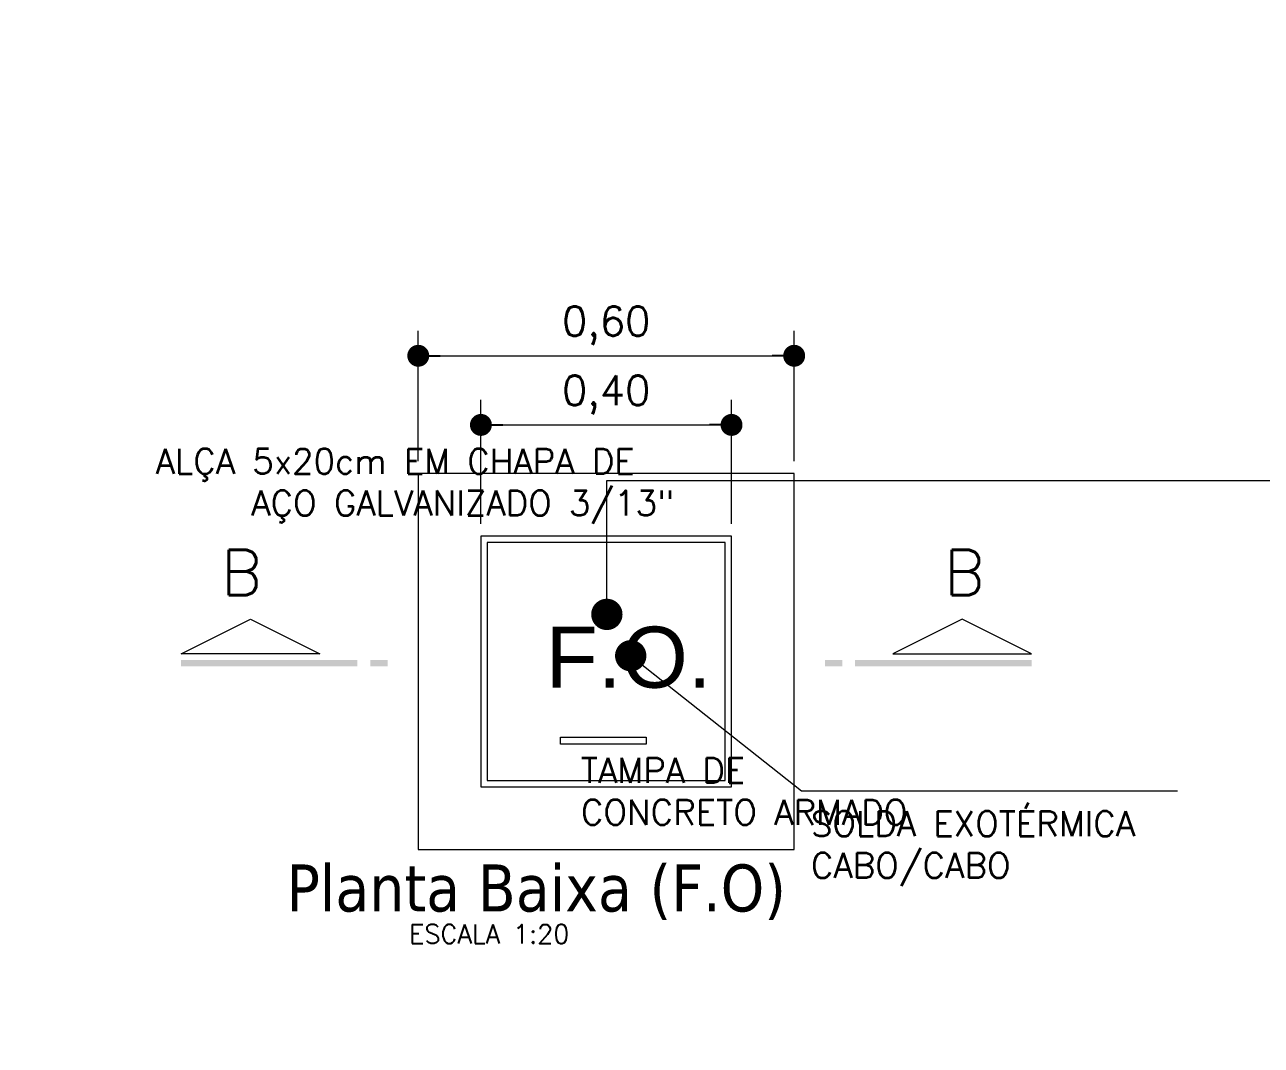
# Model space of a CAD drawing. Header units: inches. Extents: x -7660 to 802, y -193 to 3.
# Drawn here: x 574.65 to 583, y -136.77 to -129.88 of the extents above; entities that cross this region are included whole.
import ezdxf
from ezdxf.enums import TextEntityAlignment as Align

# ---------------------------------------------------------------- set-up
doc = ezdxf.new("R2010")
doc.units = ezdxf.units.IN
doc.header["$MEASUREMENT"] = 0
doc.linetypes.add('DASHED2', pattern=[0.375, 0.25, -0.125])
for name, color, linetype in [('0-PENA01', 1, 'Continuous'), ('Civil_Titulo', 7, 'Continuous'), ('COTAS', 8, 'Continuous'), ('indicação', 7, 'Continuous'), ('lay_exec', 2, 'Continuous'), ('TEXTO', 7, 'Continuous')]:
    doc.layers.add(name, color=color, linetype=linetype)
doc.layers.add('existente', color=8, linetype='Continuous', lineweight=0)
doc.styles.add('KBBR', font='KBBR.SHX')
doc.styles.add('ROMANS', font='romans.shx', dxfattribs={"height": 10})
doc.styles.add('ROMANSPAR', font='romans.shx')
doc.styles.get("Standard").update_dxf_attribs({"font": 'arial.ttf'})
doc.styles.add('tahoma', font='tahoma.ttf')
doc.dimstyles.new('1-100$7', dxfattribs={"dimscale": 100, "dimtxt": 1.5, "dimasz": 2, "dimexe": 1, "dimexo": 1, "dimgap": 0.75, "dimtad": 1, "dimlfac": 0.001, "dimzin": 1, "dimdsep": 46, "dimtxsty": 'ROMANS', "dimblk": 'OBLIQUE', "dimcen": 0, "dimdle": 1, "dimclre": 9, "dimadec": 0, "dimazin": 0, "dimtfac": 1, "dimtix": 1, "dimtmove": 0, "dimatfit": 2, "dimldrblk": 'OBLIQUE', "dimfxl": 1, "dimarcsym": 0})
doc.dimstyles.new('STANDARD$0', dxfattribs={"dimtxt": 0.15, "dimasz": 0.25, "dimexe": 0.2, "dimexo": 0.4, "dimgap": 0.08, "dimtad": 1, "dimdsep": 46, "dimtxsty": 'ROMANS', "dimblk": 'OBLIQUE', "dimcen": 2.5, "dimclrd": 1, "dimclre": 1, "dimclrt": 2, "dimadec": 0, "dimazin": 0, "dimtfac": 1, "dimtmove": 2, "dimatfit": 3, "dimldrblk": 'OBLIQUE', "dimfxl": 1, "dimtolj": 1, "dimtzin": 0, "dimarcsym": 0})
doc.dimstyles.new('VERMELHA', dxfattribs={"dimtxt": 0.15, "dimasz": 0.09, "dimexe": 0.18, "dimexo": 0.18, "dimgap": 0.18, "dimtad": 1, "dimdec": 3, "dimzin": 1, "dimdsep": 46, "dimtxsty": 'Standard', "dimblk1": 'DOT', "dimblk2": 'DOT', "dimsah": 1, "dimcen": 2.5, "dimclrd": 1, "dimclre": 1, "dimclrt": 256, "dimadec": 0, "dimazin": 0, "dimtfac": 1, "dimtdec": 3, "dimtmove": 0, "dimatfit": 3, "dimldrblk": 'DOT', "dimfxl": 1, "dimtolj": 1, "dimtzin": 1, "dimarcsym": 0})

# ---------------------------------------------------------------- blocks, each defined once
blk = doc.blocks.new('_Dot')
at = {"layer": '0-PENA01', "color": 0, "lineweight": -2}
blk.add_line((-0.5, 0), (-1, 0), dxfattribs=at)
at = {"layer": '0-PENA01', "color": 0, "const_width": 0.5}
blk.add_lwpolyline([(-0.25, 0, 1), (0.25, 0, 1)], format="xyb", close=True, dxfattribs=at)
blk = doc.blocks.new('DOT')
at = {"layer": 'COTAS', "color": 0, "linetype": 'ByBlock'}
blk.add_line((-0.5, 0), (-1, 0), dxfattribs=at)
at = {"layer": 'COTAS', "color": 0, "linetype": 'ByBlock', "const_width": 0.5}
blk.add_lwpolyline([(-0.25, 0, 1), (0.25, 0, 1)], format="xyb", close=True, dxfattribs=at)
blk = doc.blocks.new('*D197')
at = {"layer": 'existente', "color": 8, "lineweight": -2, "transparency": 16777216}
for p, q in [((-1.4231, 3.6271), (-1.4231, 3.8248)), ((-1.0231, 3.6271), (-1.0231, 3.8248)), ((-1.3881, 3.7848), (-1.0581, 3.7848))]:
    blk.add_line(p, q, dxfattribs=at)
at = {"layer": 'existente', "color": 8, "lineweight": -2, "transparency": 16777216, "xscale": 0.035, "yscale": 0.035, "zscale": 0.035, "rotation": 180}
blk.add_blockref('DOT', (-1.4231, 3.7848), dxfattribs=at)
at = {"layer": 'existente', "color": 8, "lineweight": -2, "transparency": 16777216, "xscale": 0.035, "yscale": 0.035, "zscale": 0.035}
blk.add_blockref('DOT', (-1.0231, 3.7848), dxfattribs=at)
at = {"layer": 'existente', "color": 7, "transparency": 16777216, "insert": (-1.2231, 3.8328), "char_height": 0.047, "attachment_point": 5, "style": 'ROMANS'}
blk.add_mtext('\\A1;0,40', dxfattribs=at)
blk = doc.blocks.new('*D198')
at = {"layer": 'existente', "color": 8, "lineweight": -2, "transparency": 16777216}
for p, q in [((-1.5231, 3.7271), (-1.5231, 3.9352)), ((-0.9231, 3.7271), (-0.9231, 3.9352)), ((-1.4881, 3.8952), (-0.9581, 3.8952))]:
    blk.add_line(p, q, dxfattribs=at)
at = {"layer": 'existente', "color": 8, "lineweight": -2, "transparency": 16777216, "xscale": 0.035, "yscale": 0.035, "zscale": 0.035, "rotation": 180}
blk.add_blockref('DOT', (-1.5231, 3.8952), dxfattribs=at)
at = {"layer": 'existente', "color": 8, "lineweight": -2, "transparency": 16777216, "xscale": 0.035, "yscale": 0.035, "zscale": 0.035}
blk.add_blockref('DOT', (-0.9231, 3.8952), dxfattribs=at)
at = {"layer": 'existente', "color": 7, "transparency": 16777216, "insert": (-1.2231, 3.9432), "char_height": 0.047, "attachment_point": 5, "style": 'ROMANS'}
blk.add_mtext('\\A1;0,60', dxfattribs=at)
blk = doc.blocks.new('caixasddeps')
at = {"layer": 'existente', "color": 4, "linetype": 'ByBlock', "elevation": 0.1545}
for points in [[(-1.9018, 3.4193), (-1.791, 3.4747), (-1.6803, 3.4193), (-1.9018, 3.4193)], [(-0.5443, 3.4193), (-0.6551, 3.4747), (-0.7658, 3.4193), (-0.5443, 3.4193)]]:
    blk.add_lwpolyline(points, dxfattribs=at)
at = {"layer": 'existente', "color": 4, "linetype": 'ByBlock'}
for points in [[(-1.9018, 3.3994, 0.0309), (-1.9018, 3.4097, 0.0309), (-1.6201, 3.3994, 0.0309), (-1.6201, 3.4097, 0.0309)], [(-1.5997, 3.3994, 0.0309), (-1.5997, 3.4097, 0.0309), (-1.5722, 3.3994, 0.0309), (-1.5722, 3.4097, 0.0309)], [(-0.8464, 3.3994, 0.0309), (-0.8464, 3.4097, 0.0309), (-0.874, 3.3994, 0.0309), (-0.874, 3.4097, 0.0309)], [(-0.5443, 3.3994, 0.0309), (-0.5443, 3.4097, 0.0309), (-0.826, 3.3994, 0.0309), (-0.826, 3.4097, 0.0309)]]:
    blk.add_solid(points, dxfattribs=at)
at = {"layer": 'lay_exec', "color": 3, "linetype": 'Continuous', "lineweight": 0}
for points in [[(-1.5231, 3.1071), (-0.9231, 3.1071), (-0.9231, 3.7071), (-1.5231, 3.7071)], [(-1.4231, 3.2071), (-1.0231, 3.2071), (-1.0231, 3.6071), (-1.4231, 3.6071)]]:
    blk.add_lwpolyline(points, close=True, dxfattribs=at)
at = {"layer": 'lay_exec', "color": 10, "linetype": 'DASHED2', "lineweight": 0, "ltscale": 5}
blk.add_lwpolyline([(-1.4131, 3.2171), (-1.0331, 3.2171), (-1.0331, 3.5971), (-1.4131, 3.5971)], close=True, dxfattribs=at)
at = {"layer": 'lay_exec', "color": 7, "linetype": 'Continuous', "lineweight": 0}
blk.add_lwpolyline([(-1.2962, 3.2753), (-1.2962, 3.2863), (-1.1594, 3.2863), (-1.1594, 3.2753)], close=True, dxfattribs=at)
at = {"color": 4, "style": 'ROMANSPAR'}
for p in [(-1.8376, 3.5852, 0.0309), (-0.684, 3.5852, 0.0309)]:
    blk.add_text('B', height=0.072, dxfattribs=at).set_placement(p, align=Align.TOP_LEFT)
at = {"layer": 'Civil_Titulo', "color": 4, "style": 'tahoma'}
blk.add_text('Planta Baixa (F.O)', height=0.075, dxfattribs=at).set_placement((-1.7334, 3.0081))
at = {"layer": 'indicação', "color": 7, "char_height": 0.04, "width": 0.904389, "attachment_point": 1, "style": 'KBBR'}
for s, insert in [('\\pxi-27.559;{\\Fromans|c0;ALÇA 5x20cm EM CHAPA DE \\P\\pi-23.75;AÇO GALVANIZADO 3/13"}', (-0.8399, 3.7467)), ('\\pxi-10.544;{\\Fromans|c0;TAMPA DE \\PCONCRETO ARMADO}', (-0.8419, 3.2532)), ('\\pxi-28.367;{\\Fromans|c0;SOLDA EXOTÉRMICA\\PCABO/CABO}', (0.2381, 3.1682))]:
    blk.add_mtext(s, dxfattribs=dict(at, insert=insert))
at = {"layer": 'lay_exec', "color": 7, "linetype": 'Continuous', "lineweight": 0, "insert": (-1.1874, 3.4133), "char_height": 0.0975, "attachment_point": 5, "style": 'ROMANS'}
blk.add_mtext('\\A1;{\\fArial|b0|i0|c0|p34;F.O.}', dxfattribs=at)
at = {"layer": 'TEXTO', "style": 'ROMANS'}
blk.add_text('ESCALA 1:20', height=0.03, dxfattribs=at).set_placement((-1.5378, 2.9571))
at = {"layer": 'existente'}
for base, p1, p2, picture, middle in [((-0.9231, 3.8952), (-1.5231, 3.7071), (-0.9231, 3.7071), '*D198', (-1.2231, 3.9432)), ((-1.0231, 3.7848), (-1.4231, 3.6071), (-1.0231, 3.6071), '*D197', (-1.2231, 3.8328))]:
    dim = blk.add_linear_dim(base=base, p1=p1, p2=p2, dimstyle='STANDARD$0', override={"dimtxt": 0.047, "dimasz": 0.035, "dimexe": 0.04, "dimexo": 0.02, "dimgap": 0.02, "dimzin": 1, "dimlunit": 6, "dimblk": 'DOT', "dimcen": 0, "dimdle": 0.25, "dimclrd": 8, "dimclre": 8, "dimclrt": 7, "dimadec": 2, "dimtmove": 0}, dxfattribs=at)
    dim.commit()
    dim.dimension.update_dxf_attribs({"geometry": picture, "text_midpoint": middle})
at = {"layer": 'TEXTO'}
for points in [[(-1.2221, 3.4823), (-1.2221, 3.696), (0.0544, 3.696)], [(-1.184, 3.4163), (-0.9112, 3.2007), (-0.3114, 3.2007)]]:
    blk.add_leader(points, dimstyle='VERMELHA', override={"dimasz": 0.05, "dimtad": 0, "dimclrd": 8}, dxfattribs=at)

msp = doc.modelspace()

# ---------------------------------------------------------------- block references
at = {"color": 2, "linetype": 'ByBlock', "lineweight": 5, "xscale": 4.229621216896818, "yscale": 4.229621216896818, "zscale": 4.229621216896818}
msp.add_blockref('caixasddeps', (583.74962, -148.59298), dxfattribs=at)

# ---------------------------------------------------------------- leaders
at = {"layer": 'COTAS', "color": 1}
msp.add_leader([(560.71948, -141.49708), (561.04846, -140.86316), (562.48636, -140.86316)], dimstyle='1-100$7', override={"dimasz": 1.5, "dimtad": 0, "dimclrd": 256}, dxfattribs=at)

doc.saveas('drawing.dxf')
